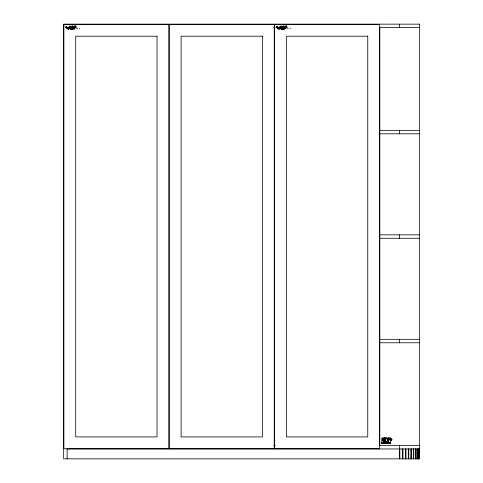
<?xml version="1.0" encoding="UTF-8"?>
<svg xmlns="http://www.w3.org/2000/svg" width="483" height="483" viewBox="0 0 483 483"><rect width="100%" height="100%" fill="white"/><g stroke="black" fill="none" stroke-linecap="round" stroke-linejoin="round"><path stroke-width="0.72" d="M382.349 439.699L382.5 439.023M381.787 443.273L382.029 442.168M382.464 440.182L382.79 438.691M381.999 443.328L382.234 442.241M382.614 440.484L383.061 438.449M382.204 443.376L382.433 442.319M382.796 440.659L383.315 438.292M382.415 443.43L382.639 442.392M382.983 440.804L383.556 438.196M382.627 443.472L382.85 442.428M383.182 440.913L383.792 438.111M382.838 443.485L383.067 442.452M383.381 441.009L384.021 438.063M383.58 441.088L384.251 438.027M383.273 443.521L383.502 442.464M383.78 441.172L384.076 439.838M384.226 439.125L384.468 438.015M383.484 443.539L383.725 442.44M383.979 441.269L384.269 439.947M384.462 439.047L384.691 438.003M383.707 443.527L383.961 442.374M384.172 441.39L384.462 440.061M384.691 439.029L384.909 438.015M383.931 443.515L384.202 442.259M384.359 441.559L384.661 440.152M384.154 443.485L384.866 440.236M385.126 439.029L385.343 438.045M384.383 443.436L385.06 440.345M385.343 439.053L385.561 438.057M384.619 443.382L385.253 440.454M385.555 439.083L385.772 438.081M384.854 443.291L385.446 440.574M385.76 439.15L385.983 438.129M385.102 443.165L385.633 440.731M385.965 439.216L386.189 438.178M385.356 443.002L385.808 440.931M386.249 438.926L386.4 438.22M385.633 442.742L385.959 441.245M385.917 442.307L386.038 441.77M386.623 443.412L387.783 438.117M386.805 443.412L387.958 438.117M387.022 443.412L388.175 438.117M387.245 443.412L388.398 438.117M387.463 443.412L388.616 438.117M387.68 443.412L388.833 438.117M387.903 443.412L389.056 438.117M388.121 443.412L388.35 442.362M388.338 443.412L388.567 442.362M388.561 443.412L388.791 442.362M388.779 443.412L389.008 442.362M388.996 443.412L389.226 442.362M389.859 439.989L389.992 439.391M389.22 443.412L389.449 442.362M390.041 439.989L390.173 439.391M389.437 443.412L389.666 442.362M390.228 439.989L390.355 439.391M389.654 443.412L389.884 442.362M390.409 439.989L390.536 439.391M390.596 439.119L390.711 438.606M389.878 443.412L390.107 442.362M390.59 439.989L390.892 438.606M390.095 443.412L390.324 442.362M390.783 440.78L391.212 438.812M390.312 443.412L390.542 442.362M390.964 440.78L391.266 439.391M391.321 439.989L391.453 439.391M391.502 439.989L391.635 439.391M391.689 439.989L391.816 439.391M383.055 443.503L383.279 442.482M388.308 442.362L389.238 438.117M390.596 440.78L391.073 438.606M384.909 439.011L385.126 438.027M391.87 439.989L392.003 439.391M73.73 29.089L74.636 28.177M284.493 29.089L285.399 28.177M71.369 29.089L71.907 28.545M282.132 29.089L282.676 28.545M65.827 26.903L66.292 26.438M65.706 27.193L66.569 26.324M65.664 27.404L65.978 27.084M66.231 27.338L66.726 26.837M66.207 27.531L66.895 26.843M66.213 27.694L66.576 27.332M66.237 27.833L66.551 27.519M66.805 28.274L67.318 27.76M66.998 28.255L67.36 27.887M66.944 28.811L67.27 28.479M67.717 28.038L68.031 27.724M67.149 28.775L67.988 27.929M69.214 26.71L69.8 26.124M67.445 28.642L67.868 28.219M69.009 27.078L69.963 26.124M68.809 27.446L70.132 26.124M68.61 27.815L70.301 26.124M68.405 28.189L70.44 26.154M68.206 28.557L69.733 27.03M69.914 26.849L70.464 26.299M68 28.926L69.558 27.374M69.926 27L70.488 26.444M68.006 29.089L69.383 27.712M69.944 27.151L70.506 26.589M68.175 29.089L69.365 27.899M69.963 27.302L70.53 26.74M68.344 29.089L69.534 27.899M69.981 27.453L70.548 26.885M68.514 29.089L68.864 28.739M69.141 28.461L69.703 27.899M69.999 27.603L70.572 27.03M69.311 28.461L69.872 27.899M70.011 27.76L70.596 27.175M69.48 28.461L70.615 27.32M69.649 28.461L70.639 27.471M71.605 26.499L71.979 26.124M69.818 28.461L70.657 27.616M71.562 26.71L72.148 26.124M69.987 28.461L70.681 27.76M71.526 26.921L72.317 26.124M70.089 28.521L70.705 27.905M71.484 27.126L72.486 26.124M70.107 28.672L70.723 28.05M71.442 27.338L72.655 26.124M70.126 28.823L70.747 28.201M71.399 27.543L72.818 26.13M70.138 28.974L70.766 28.346M71.357 27.754L72.239 26.879M72.48 26.631L72.975 26.136M70.192 29.089L70.79 28.491M71.321 27.966L72.196 27.084M72.643 26.637L73.126 26.154M70.361 29.089L70.814 28.636M71.279 28.171L72.16 27.296M72.782 26.674L73.259 26.191M70.53 29.089L70.832 28.787M71.236 28.382L72.305 27.314M72.873 26.746L73.368 26.251M71.194 28.594L72.48 27.302M72.927 26.861L73.464 26.324M71.152 28.799L72.033 27.923M72.154 27.803L72.698 27.259M72.921 27.036L73.543 26.414M71.11 29.01L71.991 28.129M72.323 27.803L73.597 26.523M71.2 29.089L71.949 28.34M72.48 27.809L73.639 26.65M72.613 27.845L73.651 26.806M71.538 29.089L72.082 28.545M72.71 27.917L73.621 27.006M71.701 29.089L72.251 28.545M72.764 28.032L73.168 27.622M74.225 26.571L74.672 26.124M71.87 29.089L72.438 28.521M72.758 28.201L73.265 27.7M74.183 26.782L74.841 26.124M72.039 29.089L73.35 27.779M74.141 26.994L75.004 26.124M72.209 29.089L73.416 27.887M74.098 27.199L75.173 26.124M72.384 29.083L73.458 28.014M74.056 27.41L75.342 26.124M72.565 29.071L73.476 28.159M74.02 27.622L75.511 26.124M72.764 29.04L73.458 28.346M73.977 27.827L74.877 26.927M75.131 26.674L75.68 26.124M73.935 28.038L74.841 27.133M75.294 26.674L75.849 26.124M73.893 28.243L74.823 27.32M75.463 26.674L76.018 26.124M73.851 28.455L74.992 27.32M75.632 26.674L76.127 26.179M73.808 28.666L75.161 27.32M73.772 28.871L74.672 27.972M74.774 27.869L75.33 27.32M74.937 27.869L75.493 27.32M73.887 29.089L74.593 28.388M75.107 27.869L75.662 27.32M74.056 29.089L74.551 28.594M75.276 27.869L75.831 27.32M75.445 27.869L75.825 27.489M76.568 28.092L76.936 27.724M76.99 28.841L77.491 28.346M276.59 26.903L277.055 26.438M276.469 27.193L277.339 26.324M276.427 27.404L276.741 27.084M276.994 27.338L277.496 26.837M276.97 27.531L277.659 26.843M276.976 27.694L277.339 27.332M277 27.833L277.314 27.519M277.568 28.274L278.081 27.76M277.761 28.255L278.123 27.887M277.707 28.811L278.033 28.479M278.48 28.038L278.794 27.724M277.912 28.775L278.751 27.929M279.977 26.71L280.563 26.124M278.208 28.642L278.631 28.219M279.772 27.078L280.726 26.124M279.572 27.446L280.895 26.124M279.373 27.815L281.064 26.124M279.168 28.189L281.209 26.154M278.969 28.557L280.496 27.03M280.677 26.849L281.227 26.299M278.769 28.926L280.321 27.374M280.695 27L281.251 26.444M278.769 29.089L280.146 27.712M280.708 27.151L281.269 26.589M278.939 29.089L280.128 27.899M280.726 27.302L281.293 26.74M279.108 29.089L280.297 27.899M280.744 27.453L281.317 26.885M279.277 29.089L279.627 28.739M279.905 28.461L280.466 27.899M280.762 27.603L281.335 27.03M280.074 28.461L280.635 27.899M280.774 27.76L281.36 27.175M280.243 28.461L281.378 27.32M280.412 28.461L281.402 27.471M282.368 26.499L282.748 26.124M280.581 28.461L281.426 27.616M282.332 26.71L282.911 26.124M280.75 28.461L281.444 27.76M282.289 26.921L283.08 26.124M280.852 28.521L281.468 27.905M282.247 27.126L283.249 26.124M280.871 28.672L281.486 28.05M282.205 27.338L283.418 26.124M280.889 28.823L281.511 28.201M282.163 27.543L283.581 26.13M280.901 28.974L281.535 28.346M282.12 27.754L283.002 26.879M283.249 26.631L283.738 26.136M280.955 29.089L281.553 28.491M282.084 27.966L282.96 27.084M283.406 26.637L283.889 26.154M281.124 29.089L281.577 28.636M282.042 28.171L282.923 27.296M283.545 26.674L284.022 26.191M281.293 29.089L281.595 28.787M282 28.382L283.068 27.314M283.636 26.746L284.131 26.251M281.957 28.594L283.249 27.302M283.69 26.861L284.227 26.324M281.915 28.799L282.796 27.923M282.917 27.803L283.461 27.259M283.684 27.036L284.306 26.414M281.879 29.01L282.754 28.129M283.086 27.803L284.366 26.523M281.963 29.089L282.712 28.34M283.243 27.809L284.402 26.65M283.376 27.845L284.421 26.806M282.301 29.089L282.845 28.545M283.473 27.917L284.384 27.006M282.47 29.089L283.014 28.545M283.527 28.032L283.938 27.622M284.988 26.571L285.435 26.124M282.633 29.089L283.201 28.521M283.521 28.201L284.028 27.7M284.946 26.782L285.604 26.124M282.803 29.089L284.113 27.779M284.904 26.994L285.773 26.124M282.972 29.089L284.179 27.887M284.861 27.199L285.936 26.124M283.147 29.083L284.221 28.014M284.819 27.41L286.105 26.124M283.328 29.071L284.239 28.159M284.783 27.622L286.274 26.124M283.527 29.04L284.221 28.346M284.741 27.827L285.64 26.927M285.894 26.674L286.443 26.124M284.698 28.038L285.604 27.133M286.057 26.674L286.612 26.124M284.656 28.243L285.586 27.32M286.226 26.674L286.781 26.124M284.614 28.455L285.755 27.32M286.395 26.674L286.896 26.179M284.578 28.666L285.924 27.32M284.535 28.871L285.435 27.972M285.538 27.869L286.093 27.32M285.707 27.869L286.262 27.32M284.65 29.089L285.356 28.388M285.87 27.869L286.425 27.32M284.819 29.089L285.314 28.594M286.039 27.869L286.594 27.32M286.208 27.869L286.594 27.489M287.331 28.092L287.699 27.724M287.759 28.841L288.254 28.346M79.351 28.835L79.725 28.467M290.114 28.835L290.488 28.467M273.783 27.609L275.292 27.609M379.354 27.609L419.335 27.609M379.813 130.356L419.335 130.356M379.813 133.815L419.335 133.815M379.813 234.829L419.335 234.829M379.813 238.288L419.335 238.288M379.813 339.308L419.335 339.308M379.813 342.767L419.335 342.767M273.783 445.513L275.292 445.513M379.354 445.513L419.335 445.513M67.125 448.973L419.335 448.973M419.087 448.973L419.111 458.85M419.027 448.973L419.027 458.85M418.429 448.973L418.363 458.85M418.26 448.973L418.26 458.85M417.282 448.973L417.282 458.85M417.179 448.973L417.179 458.85M417.034 448.973L417.034 458.85M415.7 448.973L415.7 458.85M415.561 448.973L415.561 458.85M415.38 448.973L415.38 458.85M413.72 448.973L413.72 458.85M413.545 448.973L413.545 458.85M413.339 448.973L413.339 458.85M411.395 448.973L411.395 458.85M411.184 448.973L411.184 458.85M410.955 448.973L410.955 458.85M408.775 448.973L408.775 458.85M408.546 448.973L408.546 458.85M408.292 448.973L408.292 458.85M405.931 448.973L405.931 458.85M405.678 448.973L405.678 458.85M405.412 448.973L405.412 458.85M402.931 448.973L402.931 458.85M402.665 448.973L402.665 458.85M402.393 448.973L402.393 458.85M399.846 448.973L399.846 458.85M399.574 24.15L399.574 27.609M399.574 130.356L399.574 133.815M399.574 234.829L399.574 238.288M399.574 339.308L399.574 342.767M399.574 445.513L399.574 458.85M379.813 27.609L379.813 445.513M67.125 448.284L67.125 458.85M419.335 24.15L63.665 24.15L63.665 458.85L419.335 458.85L419.335 24.15M168.851 24.349L63.865 24.349L63.865 448.773L168.851 448.773L168.851 24.349M274.235 24.349L169.249 24.349L169.249 448.773L274.235 448.773L274.235 24.349M379.614 24.349L274.628 24.349L274.628 448.773L379.614 448.773L379.614 24.349M156.999 36.201L75.722 36.201L75.722 436.916L156.999 436.916L156.999 36.201M262.378 36.201L181.101 36.201L181.101 436.916L262.378 436.916L262.378 36.201M367.762 36.201L286.485 36.201L286.485 436.916L367.762 436.916L367.762 36.201M390.542 438.003L381.787 438.003L381.787 443.539L390.542 443.539L390.542 438.003"/></g></svg>
